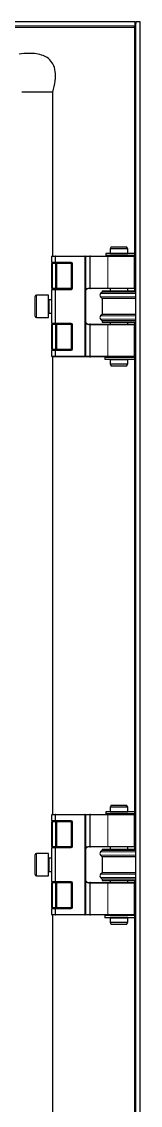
# Model space of a CAD drawing. Header units: millimetres. Extents: x -752 to 2755, y -1229 to 1219.
# Drawn here: x 336.9 to 389.8, y -30.8 to 454.4 of the extents above; entities that cross this region are included whole.
import ezdxf

# ---------------------------------------------------------------- set-up
doc = ezdxf.new("R2010")
doc.units = ezdxf.units.MM

msp = doc.modelspace()

# ---------------------------------------------------------------- linework, layer by layer
at = {"color": 7, "linetype": 'Continuous', "lineweight": 25}
for p, q in [((387.54, 454.38), (-102.86, 454.38)), ((387.54, 452.38), (-102.86, 452.38)), ((387.44, 452.38), (387.24, 451.78)), ((387.54, 452.38), (387.54, 454.38)), ((389.84, 454.38), (387.84, 454.38)), ((387.84, -700.62), (387.84, 454.38)), ((389.84, -700.62), (389.84, 454.38)), ((350.84, 349.38), (350.84, 422.88)), ((350.54, 349.38), (351.92, 349.38)), ((351.92, 349.38), (365.14, 349.38)), ((365.14, 349.38), (367.36, 349.38)), ((367.64, 349.38), (367.36, 349.38)), ((367.64, 349.38), (375.53, 349.38)), ((374.4, 350.58), (374.4, 349.68)), ((374.42, 350.58), (374.4, 350.58)), ((374.42, 349.68), (374.4, 349.68)), ((374.42, 350.58), (374.42, 349.68)), ((374.5, 350.58), (374.42, 350.58)), ((374.5, 349.68), (374.42, 349.68)), ((387.49, 350.58), (374.5, 350.58)), ((387.49, 349.68), (374.5, 349.68)), ((375.53, 349.38), (387.14, 349.38)), ((376.92, 353.63), (376.34, 352.63)), ((376.34, 352.63), (376.34, 350.63)), ((384.34, 352.63), (376.34, 352.63)), ((376.34, 350.63), (384.34, 350.63)), ((376.34, 349.63), (376.34, 349.38)), ((376.34, 349.63), (384.34, 349.63)), ((376.84, 350.63), (376.84, 350.58)), ((376.84, 349.68), (376.84, 349.63)), ((376.92, 353.63), (383.76, 353.63)), ((384.34, 352.63), (383.76, 353.63)), ((383.84, 350.58), (383.84, 350.63)), ((383.84, 349.63), (383.84, 349.68)), ((384.34, 350.63), (384.34, 352.63)), ((384.34, 349.38), (384.34, 349.63)), ((387.49, 349.68), (387.49, 350.58)), ((350.34, 346.68), (350.34, 349.18)), ((350.34, 346.68), (350.34, 346.08)), ((350.34, 334.98), (350.34, 346.08)), ((351.97, 346.38), (350.64, 346.38)), ((351.84, 349.18), (351.84, 346.68)), ((359.04, 346.38), (351.97, 346.38)), ((352.34, 334.98), (352.34, 346.08)), ((359.34, 334.98), (359.34, 346.08)), ((365.34, 349.18), (365.34, 304.58)), ((387.34, 335.08), (387.34, 349.18)), ((350.34, 334.98), (350.34, 334.38)), ((367.36, 334.88), (366.84, 334.88)), ((367.36, 334.88), (367.64, 334.88)), ((375.53, 334.88), (367.64, 334.88)), ((387.14, 334.88), (375.53, 334.88)), ((376.34, 334.88), (376.34, 333.88)), ((384.34, 333.88), (384.34, 334.88)), ((342.84, 326.88), (342.84, 331.28)), ((348.84, 331.88), (343.44, 331.88)), ((348.84, 326.88), (348.84, 331.88)), ((350.34, 319.38), (350.34, 334.38)), ((350.64, 334.68), (351.97, 334.68)), ((351.84, 334.38), (351.84, 319.38)), ((351.97, 334.68), (359.04, 334.68)), ((372.84, 333.28), (372.14, 332.6)), ((372.14, 331.17), (372.84, 330.48)), ((372.84, 333.88), (372.84, 333.28)), ((372.84, 333.88), (387.84, 333.88)), ((387.84, 333.28), (372.84, 333.28)), ((372.84, 330.48), (372.84, 323.28)), ((387.84, 330.48), (372.84, 330.48)), ((342.84, 322.48), (342.84, 326.88)), ((348.84, 321.88), (348.84, 326.88)), ((350.34, 329.88), (349.09, 329.88)), ((343.44, 321.88), (348.84, 321.88)), ((349.09, 323.88), (350.34, 323.88)), ((372.84, 323.28), (372.14, 322.6)), ((372.14, 321.17), (372.84, 320.48)), ((387.84, 323.28), (372.84, 323.28)), ((372.84, 320.48), (372.84, 319.88)), ((387.84, 320.48), (372.84, 320.48)), ((350.34, 319.38), (350.34, 318.78)), ((350.34, 307.68), (350.34, 318.78)), ((351.97, 319.08), (350.64, 319.08)), ((359.04, 319.08), (351.97, 319.08)), ((352.34, 307.68), (352.34, 318.78)), ((359.34, 307.68), (359.34, 318.78)), ((366.84, 318.88), (367.36, 318.88)), ((367.64, 318.88), (367.36, 318.88)), ((367.64, 318.88), (375.53, 318.88)), ((372.84, 319.88), (387.84, 319.88)), ((375.53, 318.88), (387.14, 318.88)), ((376.34, 319.88), (376.34, 318.88)), ((384.34, 318.88), (384.34, 319.88)), ((387.34, 304.58), (387.34, 318.68)), ((350.34, 307.68), (350.34, 307.08)), ((350.34, 304.58), (350.34, 307.08)), ((350.64, 307.38), (351.97, 307.38)), ((351.84, 307.08), (351.84, 304.58)), ((351.97, 307.38), (359.04, 307.38)), ((351.92, 304.38), (350.54, 304.38)), ((350.84, 99.38), (350.84, 304.38)), ((365.14, 304.38), (351.92, 304.38)), ((367.36, 304.38), (365.14, 304.38)), ((367.36, 304.38), (367.64, 304.38)), ((375.53, 304.38), (367.64, 304.38)), ((373.97, 304.08), (373.97, 303.18)), ((374.02, 304.08), (373.97, 304.08)), ((374.02, 303.18), (373.97, 303.18)), ((387.49, 304.08), (374.02, 304.08)), ((387.49, 303.18), (374.02, 303.18)), ((387.14, 304.38), (375.53, 304.38)), ((376.34, 304.38), (376.34, 304.13)), ((376.34, 304.13), (384.34, 304.13)), ((376.34, 303.13), (376.34, 301.13)), ((376.34, 303.13), (384.34, 303.13)), ((376.34, 301.13), (376.92, 300.13)), ((376.34, 301.13), (380.87, 301.13)), ((376.84, 304.13), (376.84, 304.08)), ((376.84, 303.18), (376.84, 303.13)), ((380.87, 301.13), (384.34, 301.13)), ((383.76, 300.13), (384.34, 301.13)), ((383.84, 304.08), (383.84, 304.13)), ((383.84, 303.13), (383.84, 303.18)), ((384.34, 304.13), (384.34, 304.38)), ((384.34, 301.13), (384.34, 303.13)), ((387.49, 303.18), (387.49, 304.08)), ((380.8, 300.13), (376.92, 300.13)), ((383.76, 300.13), (380.8, 300.13)), ((376.92, 103.63), (376.34, 102.63)), ((376.34, 102.63), (376.34, 100.63)), ((384.34, 102.63), (376.34, 102.63)), ((376.92, 103.63), (383.76, 103.63)), ((384.34, 102.63), (383.76, 103.63)), ((384.34, 100.63), (384.34, 102.63)), ((350.34, 96.68), (350.34, 99.18)), ((350.54, 99.38), (351.92, 99.38)), ((351.84, 99.18), (351.84, 96.68)), ((351.92, 99.38), (365.14, 99.38)), ((365.14, 99.38), (367.36, 99.38)), ((365.34, 99.18), (365.34, 54.58)), ((367.64, 99.38), (367.36, 99.38)), ((367.64, 99.38), (375.53, 99.38)), ((374.4, 100.58), (374.4, 99.68)), ((374.42, 100.58), (374.4, 100.58)), ((374.42, 99.68), (374.4, 99.68)), ((374.42, 100.58), (374.42, 99.68)), ((374.5, 100.58), (374.42, 100.58)), ((374.5, 99.68), (374.42, 99.68)), ((387.49, 100.58), (374.5, 100.58)), ((387.49, 99.68), (374.5, 99.68)), ((375.53, 99.38), (387.14, 99.38)), ((376.34, 100.63), (384.34, 100.63)), ((376.34, 99.63), (376.34, 99.38)), ((376.34, 99.63), (384.34, 99.63)), ((376.84, 100.63), (376.84, 100.58)), ((376.84, 99.68), (376.84, 99.63)), ((383.84, 100.58), (383.84, 100.63)), ((383.84, 99.63), (383.84, 99.68)), ((384.34, 99.38), (384.34, 99.63)), ((387.34, 85.08), (387.34, 99.18)), ((387.49, 99.68), (387.49, 100.58)), ((350.34, 96.68), (350.34, 96.08)), ((350.34, 84.98), (350.34, 96.08)), ((351.97, 96.38), (350.64, 96.38)), ((359.04, 96.38), (351.97, 96.38)), ((352.34, 84.98), (352.34, 96.08)), ((359.34, 84.98), (359.34, 96.08)), ((350.34, 84.98), (350.34, 84.38)), ((350.34, 69.38), (350.34, 84.38)), ((350.64, 84.68), (351.97, 84.68)), ((351.84, 84.38), (351.84, 69.38)), ((351.97, 84.68), (359.04, 84.68)), ((367.36, 84.88), (366.84, 84.88)), ((367.36, 84.88), (367.64, 84.88)), ((375.53, 84.88), (367.64, 84.88)), ((372.84, 83.28), (372.14, 82.6)), ((372.84, 83.88), (372.84, 83.28)), ((372.84, 83.88), (387.84, 83.88)), ((387.84, 83.28), (372.84, 83.28)), ((387.14, 84.88), (375.53, 84.88)), ((376.34, 84.88), (376.34, 83.88)), ((384.34, 83.88), (384.34, 84.88)), ((342.84, 76.88), (342.84, 81.28)), ((348.84, 81.88), (343.44, 81.88)), ((348.84, 76.88), (348.84, 81.88)), ((350.34, 79.88), (349.09, 79.88)), ((372.14, 81.17), (372.84, 80.48)), ((372.84, 80.48), (372.84, 73.28)), ((387.84, 80.48), (372.84, 80.48)), ((342.84, 72.48), (342.84, 76.88)), ((348.84, 71.88), (348.84, 76.88)), ((349.09, 73.88), (350.34, 73.88)), ((372.84, 73.28), (372.14, 72.6)), ((387.84, 73.28), (372.84, 73.28)), ((343.44, 71.88), (348.84, 71.88)), ((350.34, 69.38), (350.34, 68.78)), ((350.34, 57.68), (350.34, 68.78)), ((351.97, 69.08), (350.64, 69.08)), ((359.04, 69.08), (351.97, 69.08)), ((352.34, 57.68), (352.34, 68.78)), ((359.34, 57.68), (359.34, 68.78)), ((366.84, 68.88), (367.36, 68.88)), ((367.64, 68.88), (367.36, 68.88)), ((367.64, 68.88), (375.53, 68.88)), ((372.14, 71.17), (372.84, 70.48)), ((372.84, 70.48), (372.84, 69.88)), ((387.84, 70.48), (372.84, 70.48)), ((372.84, 69.88), (387.84, 69.88)), ((375.53, 68.88), (387.14, 68.88)), ((376.34, 69.88), (376.34, 68.88)), ((384.34, 68.88), (384.34, 69.88)), ((387.34, 54.58), (387.34, 68.68)), ((350.34, 57.68), (350.34, 57.08)), ((350.34, 54.58), (350.34, 57.08)), ((351.92, 54.38), (350.54, 54.38)), ((350.64, 57.38), (351.97, 57.38)), ((350.84, -300.62), (350.84, 54.38)), ((351.84, 57.08), (351.84, 54.58)), ((365.14, 54.38), (351.92, 54.38)), ((351.97, 57.38), (359.04, 57.38)), ((367.36, 54.38), (365.14, 54.38)), ((367.36, 54.38), (367.64, 54.38)), ((375.53, 54.38), (367.64, 54.38)), ((373.97, 54.08), (373.97, 53.18)), ((374.02, 54.08), (373.97, 54.08)), ((387.49, 54.08), (374.02, 54.08)), ((387.14, 54.38), (375.53, 54.38)), ((376.34, 54.38), (376.34, 54.13)), ((376.34, 54.13), (384.34, 54.13)), ((376.84, 54.13), (376.84, 54.08)), ((383.84, 54.08), (383.84, 54.13)), ((384.34, 54.13), (384.34, 54.38)), ((387.49, 53.18), (387.49, 54.08)), ((374.02, 53.18), (373.97, 53.18)), ((387.49, 53.18), (374.02, 53.18)), ((376.34, 53.13), (376.34, 51.13)), ((376.34, 53.13), (384.34, 53.13)), ((376.34, 51.13), (376.92, 50.13)), ((376.34, 51.13), (380.87, 51.13)), ((376.84, 53.18), (376.84, 53.13)), ((380.8, 50.13), (376.92, 50.13)), ((383.76, 50.13), (380.8, 50.13)), ((380.87, 51.13), (384.34, 51.13)), ((383.76, 50.13), (384.34, 51.13)), ((383.84, 53.13), (383.84, 53.18)), ((384.34, 51.13), (384.34, 53.13))]:
    msp.add_line(p, q, dxfattribs=at)
at = {"color": 8, "linetype": 'Continuous', "lineweight": 18}
for p, q in [((291.81, 451.78), (387.24, 451.78)), ((387.24, 451.78), (387.24, 350.58)), ((365.14, 349.18), (365.14, 349.38)), ((367.36, 349.38), (367.36, 349.18)), ((374.5, 349.68), (374.5, 350.58)), ((387.24, 349.68), (387.24, 349.36)), ((351.84, 349.18), (350.34, 349.18)), ((350.34, 346.68), (351.84, 346.68)), ((350.64, 346.08), (350.34, 346.08)), ((350.64, 346.38), (350.64, 346.08)), ((352.04, 346.08), (350.64, 346.08)), ((350.64, 346.08), (350.64, 334.98)), ((365.14, 349.18), (351.84, 349.18)), ((351.84, 346.68), (359.04, 346.68)), ((352.04, 346.38), (352.04, 346.08)), ((352.04, 334.98), (352.04, 346.08)), ((352.34, 346.08), (352.04, 346.08)), ((352.64, 346.08), (352.34, 346.08)), ((352.64, 346.08), (352.64, 346.38)), ((359.04, 346.08), (352.64, 346.08)), ((352.64, 346.08), (352.64, 334.98)), ((359.04, 346.68), (359.04, 346.38)), ((359.04, 346.08), (359.04, 346.38)), ((359.04, 334.98), (359.04, 346.08)), ((359.34, 346.08), (359.04, 346.08)), ((359.64, 346.08), (359.34, 346.08)), ((359.64, 346.08), (359.64, 334.98)), ((365.14, 304.58), (365.14, 349.18)), ((365.14, 349.18), (365.34, 349.18)), ((367.36, 349.18), (365.34, 349.18)), ((367.5, 349.18), (367.36, 349.18)), ((367.36, 335.08), (367.36, 349.18)), ((375.39, 349.18), (367.5, 349.18)), ((367.5, 349.18), (367.5, 335.08)), ((387.34, 349.18), (375.39, 349.18)), ((375.39, 335.08), (375.39, 349.18)), ((350.64, 334.98), (350.34, 334.98)), ((350.64, 334.98), (352.04, 334.98)), ((350.64, 334.98), (350.64, 334.68)), ((352.04, 334.98), (352.04, 334.68)), ((352.34, 334.98), (352.04, 334.98)), ((352.64, 334.98), (352.34, 334.98)), ((352.64, 334.68), (352.64, 334.98)), ((352.64, 334.98), (359.04, 334.98)), ((359.04, 334.68), (359.04, 334.98)), ((359.34, 334.98), (359.04, 334.98)), ((359.64, 334.98), (359.34, 334.98)), ((366.84, 335.08), (367.36, 335.08)), ((366.84, 335.08), (366.84, 334.88)), ((367.5, 335.08), (367.36, 335.08)), ((367.36, 335.08), (367.36, 334.88)), ((367.5, 335.08), (375.39, 335.08)), ((375.39, 335.08), (387.34, 335.08)), ((387.24, 334.91), (387.24, 333.88)), ((343.44, 331.88), (343.44, 326.88)), ((351.84, 334.38), (350.34, 334.38)), ((359.04, 334.38), (351.84, 334.38)), ((359.04, 334.68), (359.04, 334.38)), ((387.84, 332.6), (372.14, 332.6)), ((387.84, 331.17), (372.14, 331.17)), ((343.44, 326.88), (343.44, 321.88)), ((349.09, 329.88), (349.09, 323.88)), ((387.84, 322.6), (372.14, 322.6)), ((387.84, 321.17), (372.14, 321.17)), ((350.34, 319.38), (351.84, 319.38)), ((350.64, 318.78), (350.34, 318.78)), ((350.64, 318.78), (350.64, 319.08)), ((352.04, 318.78), (350.64, 318.78)), ((350.64, 318.78), (350.64, 307.68)), ((351.84, 319.38), (359.04, 319.38)), ((352.04, 318.78), (352.04, 319.08)), ((352.04, 307.68), (352.04, 318.78)), ((352.04, 318.78), (352.34, 318.78)), ((352.34, 318.78), (352.64, 318.78)), ((352.64, 318.78), (352.64, 319.08)), ((359.04, 318.78), (352.64, 318.78)), ((352.64, 318.78), (352.64, 307.68)), ((359.04, 319.08), (359.04, 319.38)), ((359.04, 318.78), (359.04, 319.08)), ((359.04, 307.68), (359.04, 318.78)), ((359.04, 318.78), (359.34, 318.78)), ((359.34, 318.78), (359.64, 318.78)), ((359.64, 318.78), (359.64, 307.68)), ((366.84, 318.88), (366.84, 318.68)), ((367.36, 318.68), (366.84, 318.68)), ((367.36, 318.88), (367.36, 318.68)), ((367.36, 318.68), (367.5, 318.68)), ((367.36, 304.58), (367.36, 318.68)), ((367.5, 318.68), (367.5, 304.58)), ((375.39, 318.68), (367.5, 318.68)), ((375.39, 304.58), (375.39, 318.68)), ((387.34, 318.68), (375.39, 318.68)), ((387.24, 319.88), (387.24, 318.86)), ((350.34, 307.68), (350.64, 307.68)), ((351.84, 307.08), (350.34, 307.08)), ((350.64, 307.38), (350.64, 307.68)), ((350.64, 307.68), (352.04, 307.68)), ((359.04, 307.08), (351.84, 307.08)), ((352.04, 307.38), (352.04, 307.68)), ((352.34, 307.68), (352.04, 307.68)), ((352.64, 307.68), (352.34, 307.68)), ((352.64, 307.38), (352.64, 307.68)), ((352.64, 307.68), (359.04, 307.68)), ((359.04, 307.38), (359.04, 307.68)), ((359.34, 307.68), (359.04, 307.68)), ((359.04, 307.08), (359.04, 307.38)), ((359.64, 307.68), (359.34, 307.68)), ((350.34, 304.58), (351.84, 304.58)), ((351.84, 304.58), (365.14, 304.58)), ((365.14, 304.38), (365.14, 304.58)), ((365.34, 304.58), (365.14, 304.58)), ((365.34, 304.58), (367.36, 304.58)), ((367.36, 304.58), (367.36, 304.38)), ((367.36, 304.58), (367.5, 304.58)), ((367.5, 304.58), (375.39, 304.58)), ((374.02, 303.18), (374.02, 304.08)), ((375.39, 304.58), (387.34, 304.58)), ((387.24, 304.41), (387.24, 304.08)), ((387.24, 303.18), (387.24, 100.58)), ((351.84, 99.18), (350.34, 99.18)), ((365.14, 99.18), (351.84, 99.18)), ((365.14, 99.18), (365.14, 99.38)), ((365.14, 54.58), (365.14, 99.18)), ((365.14, 99.18), (365.34, 99.18)), ((367.36, 99.18), (365.34, 99.18)), ((367.36, 99.38), (367.36, 99.18)), ((367.5, 99.18), (367.36, 99.18)), ((367.36, 85.08), (367.36, 99.18)), ((375.39, 99.18), (367.5, 99.18)), ((367.5, 99.18), (367.5, 85.08)), ((374.5, 99.68), (374.5, 100.58)), ((387.34, 99.18), (375.39, 99.18)), ((375.39, 85.08), (375.39, 99.18)), ((387.24, 99.68), (387.24, 99.36)), ((350.34, 96.68), (351.84, 96.68)), ((350.64, 96.08), (350.34, 96.08)), ((350.64, 96.38), (350.64, 96.08)), ((352.04, 96.08), (350.64, 96.08)), ((350.64, 96.08), (350.64, 84.98)), ((351.84, 96.68), (359.04, 96.68)), ((352.04, 96.38), (352.04, 96.08)), ((352.34, 96.08), (352.04, 96.08)), ((352.04, 84.98), (352.04, 96.08)), ((352.64, 96.08), (352.34, 96.08)), ((352.64, 96.08), (352.64, 96.38)), ((359.04, 96.08), (352.64, 96.08)), ((352.64, 96.08), (352.64, 84.98)), ((359.04, 96.68), (359.04, 96.38)), ((359.04, 96.08), (359.04, 96.38)), ((359.04, 84.98), (359.04, 96.08)), ((359.34, 96.08), (359.04, 96.08)), ((359.64, 96.08), (359.34, 96.08)), ((359.64, 96.08), (359.64, 84.98)), ((350.64, 84.98), (350.34, 84.98)), ((351.84, 84.38), (350.34, 84.38)), ((350.64, 84.98), (352.04, 84.98)), ((350.64, 84.98), (350.64, 84.68)), ((359.04, 84.38), (351.84, 84.38)), ((352.04, 84.98), (352.04, 84.68)), ((352.34, 84.98), (352.04, 84.98)), ((352.64, 84.98), (352.34, 84.98)), ((352.64, 84.68), (352.64, 84.98)), ((352.64, 84.98), (359.04, 84.98)), ((359.04, 84.68), (359.04, 84.98)), ((359.34, 84.98), (359.04, 84.98)), ((359.04, 84.68), (359.04, 84.38)), ((359.64, 84.98), (359.34, 84.98)), ((366.84, 85.08), (367.36, 85.08)), ((366.84, 85.08), (366.84, 84.88)), ((367.5, 85.08), (367.36, 85.08)), ((367.36, 85.08), (367.36, 84.88)), ((367.5, 85.08), (375.39, 85.08)), ((387.84, 82.6), (372.14, 82.6)), ((375.39, 85.08), (387.34, 85.08)), ((387.24, 84.91), (387.24, 83.88)), ((343.44, 81.88), (343.44, 76.88)), ((349.09, 79.88), (349.09, 73.88)), ((387.84, 81.17), (372.14, 81.17)), ((343.44, 76.88), (343.44, 71.88)), ((350.34, 69.38), (351.84, 69.38)), ((350.64, 68.78), (350.34, 68.78)), ((350.64, 68.78), (350.64, 69.08)), ((352.04, 68.78), (350.64, 68.78)), ((350.64, 68.78), (350.64, 57.68)), ((351.84, 69.38), (359.04, 69.38)), ((352.04, 68.78), (352.04, 69.08)), ((352.04, 68.78), (352.34, 68.78)), ((352.04, 57.68), (352.04, 68.78)), ((352.34, 68.78), (352.64, 68.78)), ((352.64, 68.78), (352.64, 69.08)), ((359.04, 68.78), (352.64, 68.78)), ((352.64, 68.78), (352.64, 57.68)), ((359.04, 69.08), (359.04, 69.38)), ((359.04, 68.78), (359.04, 69.08)), ((359.04, 57.68), (359.04, 68.78)), ((359.04, 68.78), (359.34, 68.78)), ((359.34, 68.78), (359.64, 68.78)), ((359.64, 68.78), (359.64, 57.68)), ((366.84, 68.88), (366.84, 68.68)), ((367.36, 68.68), (366.84, 68.68)), ((367.36, 68.88), (367.36, 68.68)), ((367.36, 68.68), (367.5, 68.68)), ((367.36, 54.58), (367.36, 68.68)), ((367.5, 68.68), (367.5, 54.58)), ((375.39, 68.68), (367.5, 68.68)), ((387.84, 72.6), (372.14, 72.6)), ((387.84, 71.17), (372.14, 71.17)), ((375.39, 54.58), (375.39, 68.68)), ((387.34, 68.68), (375.39, 68.68)), ((387.24, 69.88), (387.24, 68.86)), ((350.34, 57.68), (350.64, 57.68)), ((351.84, 57.08), (350.34, 57.08)), ((350.34, 54.58), (351.84, 54.58)), ((350.64, 57.38), (350.64, 57.68)), ((350.64, 57.68), (352.04, 57.68)), ((359.04, 57.08), (351.84, 57.08)), ((351.84, 54.58), (365.14, 54.58)), ((352.04, 57.38), (352.04, 57.68)), ((352.34, 57.68), (352.04, 57.68)), ((352.64, 57.68), (352.34, 57.68)), ((352.64, 57.38), (352.64, 57.68)), ((352.64, 57.68), (359.04, 57.68)), ((359.04, 57.38), (359.04, 57.68)), ((359.34, 57.68), (359.04, 57.68)), ((359.04, 57.08), (359.04, 57.38)), ((359.64, 57.68), (359.34, 57.68)), ((365.14, 54.38), (365.14, 54.58)), ((365.34, 54.58), (365.14, 54.58)), ((365.34, 54.58), (367.36, 54.58)), ((367.36, 54.58), (367.36, 54.38)), ((367.36, 54.58), (367.5, 54.58)), ((367.5, 54.58), (375.39, 54.58)), ((374.02, 53.18), (374.02, 54.08)), ((375.39, 54.58), (387.34, 54.58)), ((387.24, 54.41), (387.24, 54.08)), ((387.24, 53.18), (387.24, -299.42))]:
    msp.add_line(p, q, dxfattribs=at)
at = {"color": 7, "linetype": 'Continuous', "lineweight": 25}
for centre, radius, start, end in [((350.54, 349.18), 0.2, 90, 180), ((365.14, 349.18), 0.2, 0, 90), ((387.14, 349.18), 0.2, 0, 90), ((350.64, 346.68), 0.3, 180, 270), ((352.04, 346.08), 0.3, 0, 90), ((359.04, 346.08), 0.3, 0, 90), ((352.04, 334.98), 0.3, 270, 0), ((359.04, 334.98), 0.3, 270, 0), ((366.84, 333.38), 1.5, 90, 180), ((387.14, 335.08), 0.2, 270, 0), ((343.44, 331.28), 0.6, 90, 180), ((349.09, 330.13), 0.25, 180, 270), ((350.64, 334.38), 0.3, 90, 180), ((372.84, 331.88), 1, 134.427, 225.573), ((343.44, 322.48), 0.6, 180, 270), ((349.09, 323.63), 0.25, 90, 180), ((366.84, 320.38), 1.5, 180, 270), ((372.84, 321.88), 1, 134.427, 225.573), ((350.64, 319.38), 0.3, 180, 270), ((352.04, 318.78), 0.3, 0, 90), ((359.04, 318.78), 0.3, 0, 90), ((387.14, 318.68), 0.2, 0, 90), ((350.64, 307.08), 0.3, 90, 180), ((352.04, 307.68), 0.3, 270, 0), ((359.04, 307.68), 0.3, 270, 0), ((350.54, 304.58), 0.2, 180, 270), ((365.14, 304.58), 0.2, 270, 0), ((387.14, 304.58), 0.2, 270, 0), ((350.54, 99.18), 0.2, 90, 180), ((365.14, 99.18), 0.2, 0, 90), ((387.14, 99.18), 0.2, 0, 90), ((350.64, 96.68), 0.3, 180, 270), ((352.04, 96.08), 0.3, 0, 90), ((359.04, 96.08), 0.3, 0, 90), ((350.64, 84.38), 0.3, 90, 180), ((352.04, 84.98), 0.3, 270, 0), ((359.04, 84.98), 0.3, 270, 0), ((366.84, 83.38), 1.5, 90, 180), ((372.84, 81.88), 1, 134.427, 225.573), ((387.14, 85.08), 0.2, 270, 0), ((343.44, 81.28), 0.6, 90, 180), ((349.09, 80.13), 0.25, 180, 270), ((349.09, 73.63), 0.25, 90, 180), ((343.44, 72.48), 0.6, 180, 270), ((350.64, 69.38), 0.3, 180, 270), ((352.04, 68.78), 0.3, 0, 90), ((359.04, 68.78), 0.3, 0, 90), ((366.84, 70.38), 1.5, 180, 270), ((372.84, 71.88), 1, 134.427, 225.573), ((387.14, 68.68), 0.2, 0, 90), ((350.64, 57.08), 0.3, 90, 180), ((350.54, 54.58), 0.2, 180, 270), ((352.04, 57.68), 0.3, 270, 0), ((359.04, 57.68), 0.3, 270, 0), ((365.14, 54.58), 0.2, 270, 0), ((387.14, 54.58), 0.2, 270, 0)]:
    msp.add_arc(centre, radius, start, end, dxfattribs=at)
at = {"color": 8, "linetype": 'Continuous', "lineweight": 18}
for centre, radius, start, end in [((367.68, 349.21), 0.179, 101.4218, 188.0495), ((375.57, 349.21), 0.179, 101.4218, 188.0495), ((359.04, 346.08), 0.6, 0, 90), ((359.04, 334.98), 0.6, 270, 0), ((366.84, 333.38), 1.7, 90, 151.9275), ((367.68, 335.06), 0.179, 171.9505, 258.5782), ((375.57, 335.06), 0.179, 171.9505, 258.5782), ((359.04, 318.78), 0.6, 0, 90), ((366.84, 320.38), 1.7, 208.0725, 270), ((367.68, 318.71), 0.179, 101.4218, 188.0495), ((375.57, 318.71), 0.179, 101.4218, 188.0495), ((359.04, 307.68), 0.6, 270, 0), ((367.68, 304.56), 0.179, 171.9505, 258.5782), ((375.57, 304.56), 0.179, 171.9505, 258.5782), ((367.68, 99.21), 0.179, 101.4218, 188.0495), ((375.57, 99.21), 0.179, 101.4218, 188.0495), ((359.04, 96.08), 0.6, 0, 90), ((359.04, 84.98), 0.6, 270, 0), ((366.84, 83.38), 1.7, 90, 151.9275), ((367.68, 85.06), 0.179, 171.9505, 258.5782), ((375.57, 85.06), 0.179, 171.9505, 258.5782), ((359.04, 68.78), 0.6, 0, 90), ((366.84, 70.38), 1.7, 208.0725, 270), ((367.68, 68.71), 0.179, 101.4218, 188.0495), ((375.57, 68.71), 0.179, 101.4218, 188.0495), ((359.04, 57.68), 0.6, 270, 0), ((367.68, 54.56), 0.179, 171.9505, 258.5782), ((375.57, 54.56), 0.179, 171.9505, 258.5782)]:
    msp.add_arc(centre, radius, start, end, dxfattribs=at)
at = {"color": 7, "linetype": 'Continuous', "lineweight": 25}
for centre, major_axis, start_param, end_param in [((351.92, 349.18), (0, 0.2), 0, 1.570796), ((351.97, 346.68), (0, 0.3), 1.570796, 3.141593), ((351.97, 334.38), (0, 0.3), 0, 1.570796), ((351.97, 319.38), (0, 0.3), 1.570796, 3.141593), ((351.97, 307.08), (0, 0.3), 0, 1.570796), ((351.92, 304.58), (0, 0.2), 1.570796, 3.141593), ((351.92, 99.18), (0, 0.2), 0, 1.570796), ((351.97, 96.68), (0, 0.3), 1.570796, 3.141593), ((351.97, 84.38), (0, 0.3), 0, 1.570796), ((351.97, 69.38), (0, 0.3), 1.570796, 3.141593), ((351.97, 57.08), (0, 0.3), 0, 1.570796), ((351.92, 54.58), (0, 0.2), 1.570796, 3.141593)]:
    msp.add_ellipse(centre, major_axis=major_axis, ratio=0.414214, start_param=start_param, end_param=end_param, dxfattribs=at)
for points in [[(387.24, 451.78), (387.27, 451.86), (387.32, 452.02), (387.39, 452.22), (387.47, 452.35), (387.52, 452.37), (387.54, 452.38)], [(340.27, 422.88), (339.79, 422.88), (338.81, 422.88), (338.15, 422.88), (337.82, 422.88)], [(343.84, 422.88), (343.21, 422.88), (341.96, 422.88), (340.83, 422.88), (340.27, 422.88)], [(347.41, 422.88), (346.85, 422.88), (345.72, 422.88), (344.47, 422.88), (343.84, 422.88)], [(349.86, 422.88), (349.53, 422.88), (348.87, 422.88), (347.9, 422.88), (347.41, 422.88)], [(350.84, 422.88), (350.8, 422.88), (350.71, 422.88), (350.15, 422.88), (349.86, 422.88)]]:
    msp.add_open_spline(points, degree=3, dxfattribs=at)
for points, knots in [([(387.84, 454.38), (387.82, 453.95), (387.78, 453.39), (387.59, 452.83), (387.54, 452.7)], [0, 0, 0, 0, 0.773459, 1, 1, 1, 1]), ([(350.84, 422.88), (351.25, 424.56), (351.98, 427.6), (352.08, 431.91), (351.1, 435.47), (349.05, 437.92), (346.41, 439.34), (343.39, 440.08), (339.79, 440.29), (337.23, 440.02), (335.84, 439.88)], [0, 0, 0, 0, 0.176067, 0.318225, 0.435596, 0.543482, 0.633889, 0.737152, 0.858183, 1, 1, 1, 1]), ([(337.82, 422.88), (337.52, 422.88), (337.07, 422.88), (336.99, 422.88), (336.96, 422.88)], [0, 0, 0, 0, 0.6491387, 1, 1, 1, 1])]:
    msp.add_open_spline(points, degree=3, knots=knots, dxfattribs=at)

doc.saveas('drawing.dxf')
